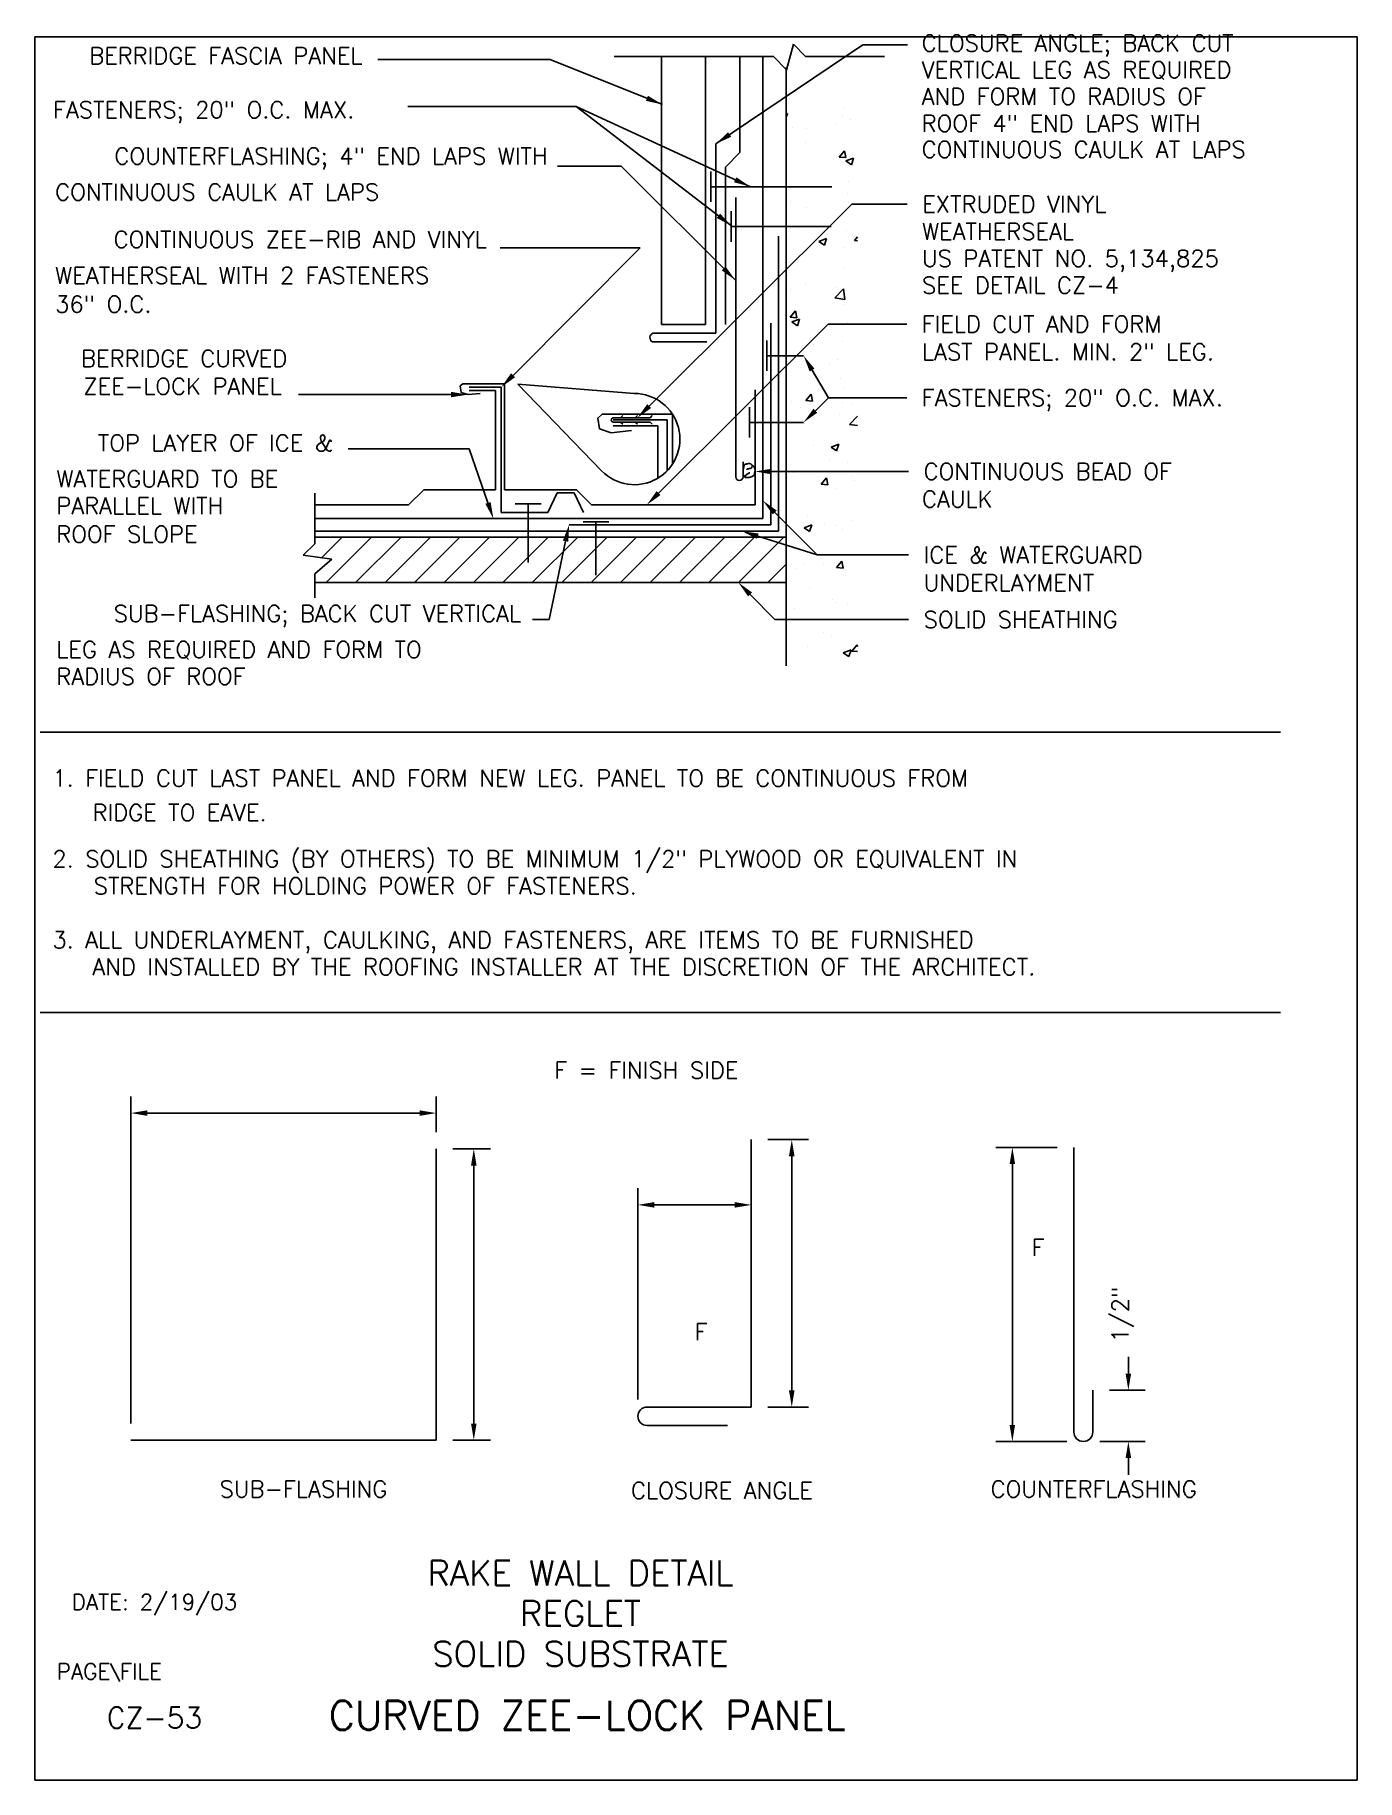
# Model space of a CAD drawing. Extents: x 0 to 21.8, y 0 to 28.8.
import ezdxf
from ezdxf.enums import TextEntityAlignment as Align

# ---------------------------------------------------------------- set-up
doc = ezdxf.new("R2010")
doc.units = 0
doc.header["$MEASUREMENT"] = 0
doc.layers.get('0').update_dxf_attribs({"linetype": 'CONTINUOUS'})
for name, color, linetype in [('BORDER', 7, 'CONTINUOUS'), ('CMP-FLSH', 7, 'CONTINUOUS'), ('DIM-TXT', 7, 'CONTINUOUS'), ('STRCTR', 7, 'CONTINUOUS')]:
    doc.layers.add(name, color=color, linetype=linetype)
doc.styles.add('ROMANS', font='romans', dxfattribs={"height": 0.275})
doc.dimstyles.get("Standard").update_dxf_attribs({"dimtxt": 0.18, "dimasz": 0.18, "dimexe": 0.18, "dimexo": 0.0625, "dimgap": 0.09, "dimtad": 0, "dimtih": 1, "dimtoh": 1, "dimdec": 4, "dimzin": 0, "dimtxsty": 'ROMANS', "dimcen": 0.09, "dimazin": 3, "dimtfac": 1, "dimtdec": 4, "dimtofl": 0, "dimtmove": 0, "dimatfit": 3, "dimtolj": 1, "dimtzin": 0})

# ---------------------------------------------------------------- blocks, each defined once
blk = doc.blocks.new('*X0')
at = {"color": 0, "linetype": 'CONTINUOUS'}
for p, q in [((32.721, 28.98), (32.743, 28.988)), ((32.721, 28.923), (32.743, 28.988)), ((33.563, 28.823), (33.563, 28.823)), ((33.648, 28.948), (33.648, 28.948)), ((33.675, 29.087), (33.675, 29.087)), ((33.784, 28.889), (33.784, 28.889)), ((32.832, 28.752), (32.832, 28.752)), ((33.056, 28.743), (33.056, 28.743)), ((33.045, 28.501), (33.045, 28.501)), ((33.598, 28.265), (33.686, 28.371)), ((33.598, 28.265), (33.707, 28.256)), ((33.707, 28.256), (33.686, 28.371)), ((33.709, 28.201), (33.837, 28.25)), ((33.762, 28.279), (33.762, 28.279)), ((33.8, 28.139), (33.837, 28.25)), ((33.709, 28.201), (33.8, 28.139)), ((33.745, 27.86), (33.745, 27.86)), ((32.787, 27.531), (32.787, 27.531)), ((33.057, 27.437), (33.057, 27.437)), ((33.74, 27.669), (33.74, 27.669)), ((33.752, 27.529), (33.752, 27.529)), ((32.765, 26.921), (32.765, 26.921)), ((32.926, 27.079), (32.926, 27.079)), ((33.263, 26.871), (33.391, 26.92)), ((33.263, 26.871), (33.354, 26.81)), ((33.27, 26.806), (33.27, 26.806)), ((33.313, 26.833), (33.313, 26.833)), ((33.354, 26.81), (33.391, 26.92)), ((33.717, 27.058), (33.717, 27.058)), ((33.852, 26.886), (33.903, 26.947)), ((33.852, 26.886), (33.903, 26.882)), ((33.669, 26.766), (33.669, 26.766)), ((32.743, 26.311), (32.743, 26.311)), ((33.695, 26.448), (33.695, 26.448)), ((32.787, 26.083), (32.787, 26.083)), ((33.039, 26.18), (33.039, 26.18)), ((33.529, 25.941), (33.672, 26.089)), ((33.529, 25.941), (33.692, 25.915)), ((33.54, 26.106), (33.54, 26.106)), ((33.692, 25.915), (33.672, 26.089)), ((32.792, 25.622), (32.88, 25.728)), ((32.901, 25.613), (32.88, 25.728)), ((33.673, 25.838), (33.673, 25.838)), ((32.792, 25.622), (32.901, 25.613)), ((32.817, 25.542), (32.945, 25.591)), ((32.817, 25.542), (32.908, 25.48)), ((32.908, 25.48), (32.945, 25.591)), ((33.463, 25.512), (33.463, 25.512)), ((33.74, 25.538), (33.74, 25.538)), ((33.183, 25.169), (33.183, 25.169)), ((33.65, 25.228), (33.65, 25.228)), ((32.981, 24.789), (32.981, 24.789)), ((33.439, 24.849), (33.439, 24.849)), ((33.57, 24.923), (33.57, 24.923)), ((33.628, 24.617), (33.628, 24.617)), ((32.818, 24.237), (32.818, 24.237)), ((33.046, 24.243), (33.134, 24.349)), ((33.046, 24.243), (33.156, 24.234)), ((33.156, 24.234), (33.134, 24.349)), ((33.651, 24.218), (33.651, 24.218)), ((33.664, 24.445), (33.664, 24.445)), ((32.957, 24.126), (32.957, 24.126)), ((33.606, 24.007), (33.606, 24.007)), ((33.772, 23.851), (33.903, 23.988)), ((33.797, 24.196), (33.797, 24.196)), ((33.034, 23.858), (33.034, 23.858)), ((33.772, 23.851), (33.903, 23.831)), ((33.169, 23.495), (33.169, 23.495)), ((33.465, 23.474), (33.593, 23.524)), ((33.465, 23.474), (33.556, 23.413)), ((33.556, 23.413), (33.593, 23.524)), ((33.583, 23.397), (33.583, 23.397)), ((33.44, 23.259), (33.44, 23.259)), ((33.734, 23.217), (33.734, 23.217)), ((32.848, 23.054), (32.848, 23.054)), ((33.3, 22.864), (33.389, 22.97)), ((33.3, 22.864), (33.41, 22.855)), ((33.41, 22.855), (33.389, 22.97)), ((33.561, 22.786), (33.561, 22.786)), ((33.827, 23.013), (33.827, 23.013)), ((33.845, 22.924), (33.845, 22.924)), ((33.019, 22.145), (33.147, 22.194)), ((33.075, 22.327), (33.075, 22.327)), ((33.11, 22.083), (33.147, 22.194)), ((33.362, 22.201), (33.362, 22.201)), ((33.821, 22.261), (33.821, 22.261)), ((33.019, 22.145), (33.11, 22.083)), ((33.539, 22.176), (33.539, 22.176)), ((33.658, 22.123), (33.658, 22.123)), ((32.88, 21.478), (32.88, 21.478)), ((33.029, 21.537), (33.029, 21.537)), ((33.339, 21.538), (33.339, 21.538)), ((33.517, 21.566), (33.517, 21.566)), ((33.555, 21.486), (33.643, 21.591)), ((33.555, 21.486), (33.664, 21.476)), ((33.664, 21.476), (33.643, 21.591)), ((33.697, 21.349), (33.697, 21.349)), ((33.105, 21.144), (33.105, 21.144)), ((32.857, 20.815), (32.857, 20.815)), ((33.494, 20.956), (33.494, 20.956)), ((33.551, 20.907), (33.551, 20.907)), ((33.729, 20.895), (33.729, 20.895)), ((33.069, 20.183), (33.069, 20.183)), ((33.332, 20.417), (33.332, 20.417)), ((33.472, 20.345), (33.472, 20.345)), ((33.809, 20.107), (33.897, 20.212)), ((33.903, 20.182), (33.898, 20.212)), ((33.667, 20.077), (33.796, 20.127)), ((33.667, 20.077), (33.758, 20.016)), ((33.758, 20.016), (33.796, 20.127)), ((33.809, 20.107), (33.903, 20.098))]:
    blk.add_line(p, q, dxfattribs=at)
blk = doc.blocks.new('*X1')
at = {"color": 0, "linetype": 'CONTINUOUS'}
for p, q in [((25.051, 21.649), (25.392, 21.989)), ((25.128, 21.239), (25.878, 21.989)), ((25.614, 21.239), (26.364, 21.989)), ((26.1, 21.239), (26.85, 21.989)), ((26.586, 21.239), (27.336, 21.989)), ((27.073, 21.239), (27.823, 21.989)), ((27.559, 21.239), (28.309, 21.989)), ((28.045, 21.239), (28.795, 21.989)), ((28.531, 21.239), (29.281, 21.989)), ((29.017, 21.239), (29.767, 21.989)), ((29.503, 21.239), (30.253, 21.989)), ((29.989, 21.239), (30.739, 21.989)), ((30.475, 21.239), (31.225, 21.989)), ((30.962, 21.239), (31.712, 21.989)), ((31.448, 21.239), (32.198, 21.989)), ((31.934, 21.239), (32.684, 21.989)), ((32.42, 21.239), (32.721, 21.54))]:
    blk.add_line(p, q, dxfattribs=at)

msp = doc.modelspace()

# ---------------------------------------------------------------- linework, layer by layer
at = {"color": 5, "linetype": 'CONTINUOUS'}
for p, q in [((0, 0), (0, 28.793)), ((0, 28.793), (21.835, 28.793)), ((21.835, 28.793), (21.835, 0)), ((21.835, 0), (0, 0))]:
    msp.add_line(p, q, dxfattribs=at)
at = {"layer": 'BORDER', "color": 5, "linetype": 'CONTINUOUS'}
for p, q in [((0.086, 17.307), (20.571, 17.307)), ((0.086, 12.676), (20.571, 12.676))]:
    msp.add_line(p, q, dxfattribs=at)
at = {"layer": 'CMP-FLSH', "color": 1, "linetype": 'CONTINUOUS'}
for p, q in [((10.348, 24.038), (10.348, 28.465)), ((11.076, 24.038), (11.076, 28.465)), ((11.245, 27.023), (11.245, 23.898)), ((11.575, 26.137), (11.575, 21.523)), ((10.348, 24.038), (11.076, 24.038)), ((12.151, 20.73), (12.151, 24.06)), ((11.095, 23.752), (10.196, 23.752)), ((11.245, 23.898), (10.208, 23.898)), ((7.755, 23.061), (7.067, 23.061)), ((7.755, 21.311), (7.755, 23.061)), ((7.153, 22.881), (7.353, 22.902)), ((7.702, 23.005), (7.172, 23.005)), ((7.609, 22.947), (7.172, 22.947)), ((7.609, 21.311), (7.609, 22.947)), ((7.702, 23.005), (7.702, 20.936)), ((11.894, 22.958), (11.894, 21.061)), ((10.531, 22.557), (9.37, 22.557)), ((10.531, 21.738), (10.531, 22.557)), ((9.515, 22.253), (9.854, 22.287)), ((10.442, 22.463), (9.547, 22.463)), ((10.286, 22.365), (9.547, 22.365)), ((10.286, 21.501), (10.286, 22.365)), ((10.442, 21.626), (10.442, 22.463)), ((11.694, 21.772), (11.694, 21.523)), ((4.624, 21.061), (6.172, 21.061)), ((6.422, 21.311), (6.172, 21.061)), ((7.609, 21.311), (6.422, 21.311)), ((7.755, 21.311), (8.942, 21.311)), ((8.468, 20.936), (8.623, 21.262)), ((8.903, 21.262), (8.623, 21.262)), ((9.058, 20.936), (8.903, 21.262)), ((8.942, 21.311), (9.192, 21.061)), ((11.894, 21.061), (9.192, 21.061)), ((7.702, 20.936), (8.468, 20.936)), ((8.821, 20.73), (12.151, 20.73)), ((6.629, 5.613), (6.629, 10.425)), ((11.831, 10.578), (11.831, 6.161)), ((17.157, 5.749), (17.157, 10.448)), ((17.471, 5.749), (17.471, 6.44)), ((11.831, 6.161), (10.109, 6.161)), ((10.109, 5.856), (11.437, 5.856)), ((1.582, 5.613), (6.629, 5.613))]:
    msp.add_line(p, q, dxfattribs=at)
at = {"layer": 'CMP-FLSH', "color": 6, "linetype": 'CONTINUOUS'}
for p, q in [((11.643, 28.465), (11.643, 26.878)), ((12.023, 20.833), (12.023, 28.462)), ((11.162, 26.064), (11.162, 26.567)), ((11.402, 26.638), (11.402, 24.041)), ((11.162, 26.315), (13.163, 26.315)), ((11.499, 25.407), (11.499, 25.91)), ((11.499, 25.659), (13.147, 25.659)), ((12.28, 20.626), (12.28, 25.496)), ((12.087, 23.273), (12.087, 23.776)), ((12.087, 23.524), (12.694, 23.524)), ((11.8, 22.171), (11.8, 22.673)), ((11.8, 22.422), (12.694, 22.422)), ((7.933, 21.078), (8.358, 21.078)), ((8.146, 21.078), (8.146, 20.108)), ((4.624, 20.833), (12.023, 20.833)), ((9.052, 20.781), (9.477, 20.781)), ((9.264, 20.781), (9.264, 19.901)), ((4.624, 20.626), (12.28, 20.626))]:
    msp.add_line(p, q, dxfattribs=at)
at = {"layer": 'CMP-FLSH', "color": 3, "linetype": 'CONTINUOUS'}
for p, q in [((10.158, 22.499), (9.554, 22.499)), ((9.671, 22.499), (9.707, 22.535)), ((9.915, 22.499), (9.951, 22.535)), ((10.158, 22.499), (10.194, 22.535)), ((9.554, 22.426), (10.158, 22.426)), ((9.671, 22.426), (9.707, 22.391)), ((9.915, 22.426), (9.951, 22.391)), ((10.158, 22.426), (10.194, 22.391))]:
    msp.add_line(p, q, dxfattribs=at)
at = {"layer": 'CMP-FLSH', "color": 1, "linetype": 'CONTINUOUS'}
for points in [[(7.067, 23.061, 0), (7.022, 23.025, 0), (7.041, 22.919, 0), (7.153, 22.881, 0)], [(9.37, 22.557, 0), (9.295, 22.495, 0), (9.326, 22.317, 0), (9.515, 22.253, 0)]]:
    msp.add_polyline3d(points, dxfattribs=at)
at = {"layer": 'CMP-FLSH', "color": 6, "linetype": 'CONTINUOUS'}
for points in [[(11.694, 21.586, 0), (11.694, 21.578, 0), (11.695, 21.57, 0), (11.698, 21.56, 0), (11.702, 21.551, 0), (11.707, 21.541, 0), (11.713, 21.532, 0), (11.719, 21.525, 0), (11.726, 21.519, 0), (11.732, 21.515, 0), (11.744, 21.511, 0), (11.759, 21.51, 0), (11.776, 21.511, 0), (11.795, 21.514, 0), (11.813, 21.518, 0), (11.83, 21.524, 0), (11.846, 21.531, 0), (11.86, 21.538, 0), (11.87, 21.547, 0), (11.876, 21.556, 0), (11.881, 21.567, 0), (11.885, 21.58, 0), (11.889, 21.595, 0), (11.891, 21.61, 0), (11.892, 21.625, 0), (11.892, 21.639, 0), (11.891, 21.652, 0), (11.888, 21.663, 0), (11.885, 21.672, 0), (11.879, 21.682, 0), (11.871, 21.693, 0), (11.862, 21.703, 0), (11.853, 21.713, 0), (11.842, 21.722, 0), (11.832, 21.73, 0), (11.822, 21.736, 0), (11.813, 21.74, 0), (11.805, 21.742, 0), (11.794, 21.743, 0), (11.783, 21.742, 0), (11.77, 21.741, 0), (11.758, 21.738, 0), (11.746, 21.735, 0), (11.735, 21.731, 0), (11.726, 21.726, 0), (11.719, 21.721, 0), (11.715, 21.716, 0), (11.712, 21.709, 0), (11.709, 21.701, 0), (11.707, 21.692, 0), (11.705, 21.683, 0), (11.704, 21.674, 0), (11.703, 21.665, 0), (11.702, 21.657, 0), (11.7, 21.65, 0), (11.699, 21.644, 0), (11.698, 21.635, 0), (11.698, 21.626, 0), (11.697, 21.617, 0), (11.696, 21.607, 0), (11.695, 21.599, 0), (11.695, 21.592, 0), (11.694, 21.587, 0), (11.694, 21.586, 0)], [(11.845, 21.721, 0), (11.845, 21.716, 0), (11.845, 21.71, 0), (11.845, 21.704, 0), (11.844, 21.697, 0), (11.842, 21.691, 0), (11.84, 21.684, 0), (11.838, 21.678, 0), (11.835, 21.673, 0), (11.832, 21.669, 0), (11.826, 21.665, 0), (11.817, 21.662, 0), (11.806, 21.661, 0), (11.794, 21.659, 0), (11.782, 21.658, 0), (11.772, 21.656, 0), (11.763, 21.653, 0), (11.758, 21.649, 0), (11.757, 21.644, 0)], [(11.719, 21.528, 0), (11.725, 21.534, 0), (11.731, 21.541, 0), (11.739, 21.548, 0), (11.747, 21.555, 0), (11.756, 21.563, 0), (11.765, 21.569, 0), (11.773, 21.576, 0), (11.781, 21.581, 0), (11.788, 21.586, 0), (11.79, 21.586, 0), (11.792, 21.587, 0), (11.795, 21.588, 0), (11.798, 21.589, 0), (11.801, 21.59, 0), (11.803, 21.591, 0), (11.805, 21.592, 0), (11.806, 21.592, 0), (11.807, 21.592, 0)]]:
    msp.add_polyline3d(points, dxfattribs=at)
at = {"layer": 'CMP-FLSH', "color": 3, "linetype": 'CONTINUOUS'}
msp.add_arc((9.554, 22.463), 0.0364, 90, 270, dxfattribs=at)
at = {"layer": 'CMP-FLSH', "color": 1, "linetype": 'CONTINUOUS'}
for centre, radius, start, end in [((11.634, 21.523), 0.0598, 180, 0), ((10.109, 6.009), 0.152, 90, 270), ((17.314, 5.749), 0.157, 180, 0)]:
    msp.add_arc(centre, radius, start, end, dxfattribs=at)
at = {"layer": 'DIM-TXT', "color": 6, "linetype": 'CONTINUOUS'}
msp.add_line((11.643, 26.878), (11.402, 26.638), dxfattribs=at)
at = {"layer": 'DIM-TXT', "color": 3, "linetype": 'CONTINUOUS'}
for p, q in [((10.145, 22.693), (13.492, 26.026)), ((13.492, 26.026), (14.406, 26.026)), ((9.995, 25.307), (7.682, 25.307)), ((7.896, 23.2), (9.995, 25.307)), ((10.3, 21.255), (13.098, 24.047)), ((13.098, 24.047), (14.398, 24.047)), ((12.834, 23.288), (13.106, 22.83)), ((6.87, 22.881), (4.352, 22.881)), ((12.889, 22.616), (13.106, 22.83)), ((13.106, 22.83), (14.398, 22.83)), ((7.173, 21.985), (5.172, 21.985)), ((7.482, 21.093), (7.173, 21.985)), ((12.169, 21.612), (14.428, 21.612)), ((12.217, 20.936), (12.921, 20.234)), ((11.938, 20.544), (12.921, 20.234)), ((8.764, 20.46), (8.493, 19.166)), ((12.921, 20.234), (14.428, 20.234)), ((11.81, 19.582), (12.22, 19.166)), ((8.493, 19.166), (8.22, 19.166)), ((12.22, 19.166), (14.428, 19.166)), ((1.582, 5.888), (1.582, 11.291)), ((6.629, 10.7), (6.629, 11.291)), ((6.354, 11.016), (1.857, 11.016)), ((6.904, 10.425), (7.523, 10.425)), ((12.106, 10.578), (12.774, 10.578)), ((16.882, 10.448), (15.867, 10.448)), ((7.248, 5.888), (7.248, 10.15)), ((12.499, 6.436), (12.499, 10.303)), ((16.142, 5.867), (16.142, 10.173)), ((9.956, 6.284), (9.956, 9.775)), ((10.231, 9.5), (10.894, 9.5)), ((11.556, 9.5), (10.894, 9.5)), ((18.058, 6.715), (18.058, 6.99)), ((17.746, 6.44), (18.333, 6.44)), ((12.106, 6.161), (12.774, 6.161)), ((6.904, 5.613), (7.523, 5.613)), ((17.039, 5.592), (15.867, 5.592)), ((17.589, 5.592), (18.333, 5.592)), ((18.058, 5.317), (18.058, 5.042))]:
    msp.add_line(p, q, dxfattribs=at)
at = {"layer": 'DIM-TXT', "color": 1, "linetype": 'CONTINUOUS'}
msp.add_arc((10.238, 23.822), 0.0816, 110.9132, 239.6784, dxfattribs=at)
at = {"layer": 'DIM-TXT', "color": 3, "linetype": 'CONTINUOUS'}
for points in [[(12.795, 23.264), (12.874, 23.311), (12.694, 23.524)], [(7.863, 23.233), (7.928, 23.168), (7.702, 23.005)], [(6.87, 22.928), (6.87, 22.837), (7.145, 22.881)], [(10.178, 22.661), (10.113, 22.726), (9.951, 22.499)], [(12.921, 22.583), (12.857, 22.648), (12.694, 22.422)], [(12.169, 21.566), (12.169, 21.658), (11.894, 21.612)], [(7.526, 21.108), (7.439, 21.078), (7.572, 20.833)], [(10.332, 21.223), (10.267, 21.288), (10.105, 21.061)], [(12.185, 20.903), (12.25, 20.968), (12.023, 21.13)], [(8.719, 20.47), (8.809, 20.451), (8.821, 20.73)], [(11.924, 20.5), (11.952, 20.587), (11.676, 20.626)], [(11.778, 19.55), (11.843, 19.615), (11.617, 19.778)], [(1.857, 11.061), (1.857, 10.97), (1.582, 11.016)], [(6.354, 11.061), (6.354, 10.97), (6.629, 11.016)], [(7.202, 10.15), (7.294, 10.15), (7.248, 10.425)], [(12.453, 10.303), (12.545, 10.303), (12.499, 10.578)], [(16.096, 10.173), (16.187, 10.173), (16.142, 10.448)], [(10.231, 9.546), (10.231, 9.454), (9.956, 9.5)], [(11.556, 9.546), (11.556, 9.454), (11.831, 9.5)], [(18.012, 6.715), (18.104, 6.715), (18.058, 6.44)], [(12.453, 6.436), (12.545, 6.436), (12.499, 6.161)], [(7.202, 5.888), (7.294, 5.888), (7.248, 5.613)], [(16.096, 5.867), (16.187, 5.867), (16.142, 5.592)], [(18.012, 5.317), (18.104, 5.317), (18.058, 5.592)]]:
    msp.add_solid(points, dxfattribs=at)
at = {"layer": 'STRCTR', "color": 2, "linetype": 'CONTINUOUS'}
for p, q in [((12.411, 28.245), (12.53, 28.668)), ((12.53, 28.668), (12.728, 28.465)), ((12.199, 28.465), (9.564, 28.465)), ((12.199, 28.465), (12.411, 28.245)), ((12.728, 28.465), (14.031, 28.465)), ((9.899, 22.901), (7.975, 23.052)), ((9.357, 21.623), (7.975, 23.052)), ((4.624, 21.254), (4.624, 20.418)), ((4.624, 20.418), (4.431, 20.23)), ((4.431, 20.23), (4.903, 20.164)), ((4.903, 20.164), (4.624, 19.921)), ((4.624, 19.921), (4.624, 19.524))]:
    msp.add_line(p, q, dxfattribs=at)
at = {"layer": 'STRCTR', "color": 4, "linetype": 'CONTINUOUS'}
for p, q in [((12.405, 26.934), (12.405, 28.282)), ((12.405, 28.276), (12.405, 18.404)), ((4.624, 20.528), (12.405, 20.528)), ((12.405, 19.778), (4.624, 19.778))]:
    msp.add_line(p, q, dxfattribs=at)
at = {"layer": 'STRCTR', "color": 2, "linetype": 'CONTINUOUS'}
msp.add_arc((9.899, 22.147), 0.753, 224.0723, 89.9942, dxfattribs=at)

# ---------------------------------------------------------------- block references
at = {"layer": 'STRCTR', "color": 4, "linetype": 'CONTINUOUS'}
for name in ['*X0', '*X1']:
    msp.add_blockref(name, (-20.317, -1.461), dxfattribs=at)

# ---------------------------------------------------------------- texts
at = {"layer": 'BORDER', "color": 3, "linetype": 'CONTINUOUS', "style": 'ROMANS'}
for s, p in [('RAKE WALL DETAIL', (9.01, 3.215)), ('REGLET', (9.01, 2.547)), ('SOLID SUBSTRATE', (9.01, 1.879))]:
    msp.add_text(s, height=0.4125, dxfattribs=at).set_placement(p, align=Align.CENTER)
msp.add_text('DATE: 2/19/03', height=0.26153, dxfattribs=at).set_placement((1.976, 2.922), align=Align.MIDDLE)
msp.add_text('PAGE\\FILE', height=0.2615, dxfattribs=at).set_placement((0.361, 1.663))
at = {"layer": 'BORDER', "color": 2, "linetype": 'CONTINUOUS', "style": 'ROMANS'}
msp.add_text('CZ-53', height=0.3438, dxfattribs=at).set_placement((1.976, 1.031), align=Align.MIDDLE)
at = {"layer": 'BORDER', "color": 5, "style": 'ROMANS'}
msp.add_text('CURVED ZEE-LOCK PANEL', height=0.4788, dxfattribs=at).set_placement((9.123, 1.069), align=Align.MIDDLE)
at = {"layer": 'DIM-TXT', "color": 3, "linetype": 'CONTINUOUS', "style": 'ROMANS'}
for s, p in [('BERRIDGE FASCIA PANEL', (5.411, 28.341)), ('COUNTERFLASHING; 4" END LAPS WITH', (8.468, 26.684)), ('CONTINUOUS ZEE-RIB AND VINYL ', (7.653, 25.307)), ('BERRIDGE CURVED', (4.168, 23.341)), ('ZEE-LOCK PANEL', (4.076, 22.881)), ('TOP LAYER OF ICE &', (4.929, 21.945)), ('SUB-FLASHING; BACK CUT VERTICAL', (8.03, 19.127)), ('F = FINISH SIDE', (11.618, 11.585))]:
    msp.add_text(s, height=0.275, dxfattribs=at).set_placement(p, align=Align.RIGHT)
for s, p in [('CLOSURE ANGLE; BACK CUT ', (14.646, 28.547)), ('VERTICAL LEG AS REQUIRED', (14.646, 28.11)), ('FASTENERS; 20" O.C. MAX.', (0.301, 27.448)), ('FIELD CUT AND FORM', (14.646, 23.91)), ('FASTENERS; 20" O.C. MAX.', (14.646, 22.693))]:
    msp.add_text(s, height=0.275, rotation=360, dxfattribs=at).set_placement(p)
for s, p in [('AND FORM TO RADIUS OF', (14.646, 27.669)), ('ROOF 4" END LAPS WITH', (14.646, 27.223)), ('CONTINUOUS CAULK AT LAPS', (14.646, 26.794)), ('CONTINUOUS CAULK AT LAPS', (0.335, 26.09)), ('EXTRUDED VINYL', (14.654, 25.889)), ('WEATHERSEAL ', (14.65, 25.439)), ('US PATENT NO. 5,134,825', (14.65, 24.993)), ('WEATHERSEAL WITH 2 FASTENERS  ', (0.335, 24.713)), ('SEE DETAIL CZ-4', (14.65, 24.551)), ('36" O.C. ', (0.335, 24.237)), ('LAST PANEL. MIN. 2" LEG.', (14.65, 23.45)), ('WATERGUARD TO BE ', (0.354, 21.351)), ('CONTINUOUS BEAD OF', (14.676, 21.475)), ('PARALLEL WITH ', (0.354, 20.908)), ('CAULK', (14.65, 21.018)), ('ROOF SLOPE', (0.354, 20.438)), ('ICE & WATERGUARD', (14.676, 20.097)), ('UNDERLAYMENT', (14.676, 19.637)), ('SOLID SHEATHING', (14.676, 19.029)), ('LEG AS REQUIRED AND FORM TO', (0.354, 18.533)), ('RADIUS OF ROOF', (0.354, 18.09)), ('1. FIELD CUT LAST PANEL AND FORM NEW LEG. PANEL TO BE CONTINUOUS FROM', (0.289, 16.41)), ('RIDGE TO EAVE.', (0.951, 15.84)), ('2. SOLID SHEATHING (BY OTHERS) TO BE MINIMUM 1/2" PLYWOOD OR EQUIVALENT IN', (0.289, 15.075)), ('STRENGTH FOR HOLDING POWER OF FASTENERS.', (0.971, 14.629)), ('3. ALL UNDERLAYMENT, CAULKING, AND FASTENERS, ARE ITEMS TO BE FURNISHED', (0.289, 13.739)), ('AND INSTALLED BY THE ROOFING INSTALLER AT THE DISCRETION OF THE ARCHITECT.', (0.951, 13.294)), ('F', (16.46, 8.656)), ('F ', (10.896, 7.265))]:
    msp.add_text(s, height=0.275, dxfattribs=at).set_placement(p)
msp.add_text('1/2"', height=0.275, rotation=90, dxfattribs=at).set_placement((18.058, 7.689), align=Align.CENTER)
at = {"layer": 'DIM-TXT', "color": 4, "linetype": 'CONTINUOUS', "style": 'ROMANS'}
for s, p in [('SUB-FLASHING', (4.434, 4.669)), ('CLOSURE ANGLE', (11.347, 4.645)), ('COUNTERFLASHING', (17.485, 4.669))]:
    msp.add_text(s, height=0.275, dxfattribs=at).set_placement(p, align=Align.CENTER)

# ---------------------------------------------------------------- leaders
at = {"layer": 'DIM-TXT', "color": 3, "linetype": 'CONTINUOUS'}
for points in [[(11.245, 27.023), (13.67, 28.661), (14.412, 28.661)], [(10.363, 27.673), (8.508, 28.414), (5.664, 28.414)], [(11.506, 25.667), (8.941, 27.642), (6.159, 27.642)], [(11.815, 26.315), (8.941, 27.642)], [(11.568, 24.771), (9.683, 26.655), (8.632, 26.655)]]:
    msp.add_leader(points, dimstyle='STANDARD', override={"dimtxt": 0.275, "dimasz": 0.275, "dimexe": 0.275, "dimexo": 0.275, "dimgap": 0.275, "dimtih": 0, "dimtoh": 0, "dimlfac": -0.0625, "dimcen": 0.275, "dimclrd": 3, "dimclre": 3, "dimclrt": 3, "dimtix": 1}, dxfattribs=at)

doc.saveas('drawing.dxf')
